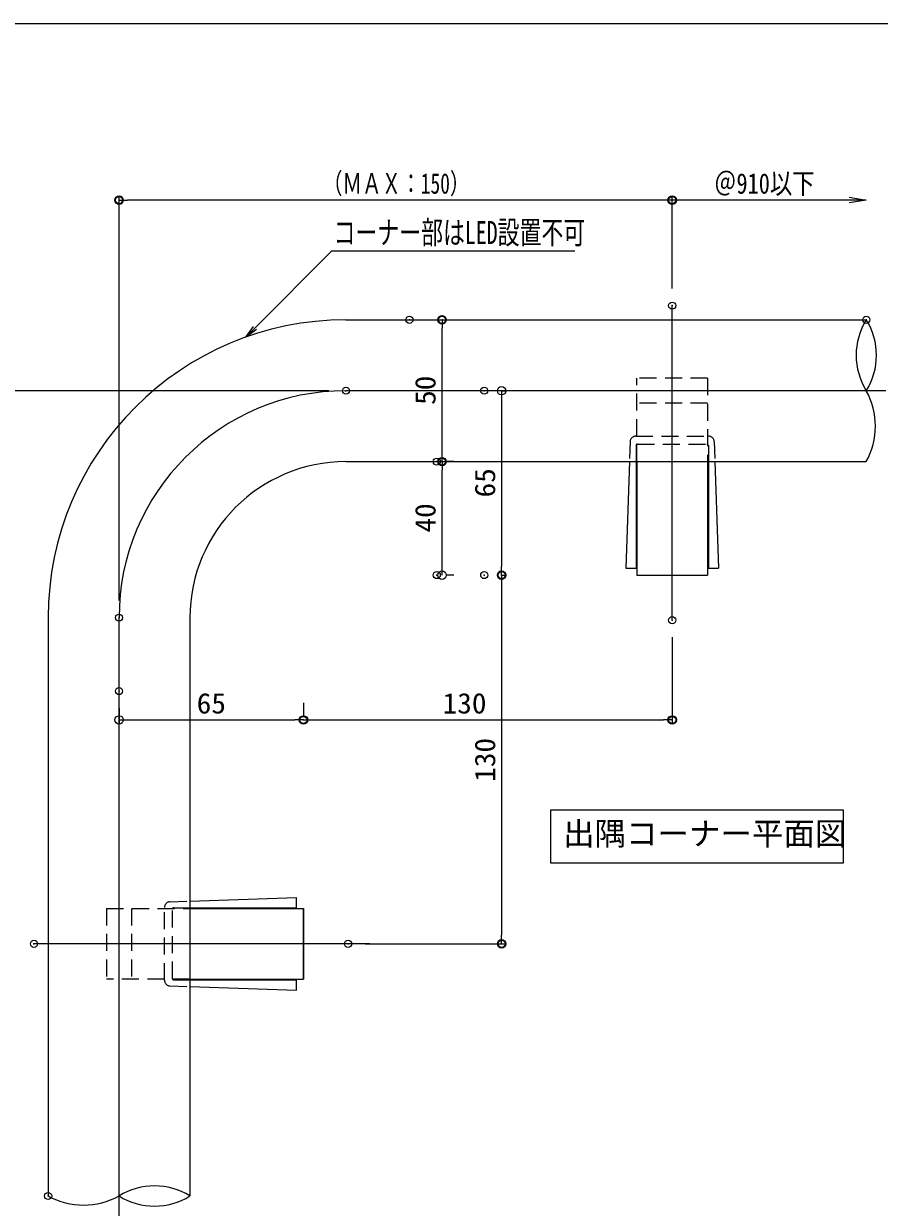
# Model space of a CAD drawing. Units: millimetres, scale not verified. Extents: x -600 to 600, y -416 to 415.
# Drawn here: x 84.4 to 386, y -1.8 to 415.5 of the extents above; entities that cross this region are included whole.
import ezdxf
from ezdxf.enums import TextEntityAlignment as Align

# ---------------------------------------------------------------- set-up
doc = ezdxf.new("R2010")
doc.units = ezdxf.units.MM
doc.header["$LTSCALE"] = 5
doc.header["$PDMODE"] = 32
doc.header["$PDSIZE"] = 2.5
doc.linetypes.add('DASHED1', pattern=[1.8, 1.2, -0.6])
for name, color, linetype, lineweight in [('0-0_zumenwaku', 2, 'Continuous', 9), ('0-2_center', 5, 'Continuous', 9), ('0-4_逆三角形ブラケットカバー', 4, 'Continuous', 9), ('0-9_1', 3, 'Continuous', 9), ('0-D_sunpou', 1, 'Continuous', 9), ('0-E_0', 7, 'Continuous', 9), ('1-0_2', 4, 'Continuous', 9)]:
    doc.layers.add(name, color=color, linetype=linetype, lineweight=lineweight)
doc.layers.add('0-1_moji', color=2, linetype='Continuous')
doc.layers.add('0-F_DEFPOINTS', color=7, linetype='Continuous')
doc.styles.add('ＭＳ ゴシック', font='')
doc.styles.add('ＭＳ Ｐゴシック', font='')
doc.styles.get('ＭＳ ゴシック').set_extended_font_data('MS Gothic')
doc.styles.get('ＭＳ Ｐゴシック').set_extended_font_data('MS PGothic')

# ---------------------------------------------------------------- blocks, each defined once
blk = doc.blocks.new('_ORIGIN')
at = {"layer": '0-E_0', "color": 1}
blk.add_line((0, 0), (-5, 0), dxfattribs=at)
blk.add_circle((0, 0), 2.5, dxfattribs=at)
blk = doc.blocks.new('_OPEN')
at = {"layer": '0-E_0', "color": 1}
blk.add_line((0, 0), (-5, 0), dxfattribs=at)
blk.add_lwpolyline([(-5, 0.833), (0, 0), (-5, -0.833)], dxfattribs=at)
blk = doc.blocks.new('MLeader31')
at = {"layer": '0-D_sunpou'}
blk.add_line((194.15, 335.405), (278.722, 335.405), dxfattribs=at)
at = {"layer": '0-D_sunpou', "color": 7}
blk.add_line((162.747, 304.964), (165.923, 308.152), dxfattribs=at)
at = {"layer": '0-D_sunpou'}
blk.add_lwpolyline([(165.923, 308.152), (193.07, 335.405), (194.15, 335.405)], dxfattribs=at)
at = {"layer": '0-D_sunpou', "color": 7}
blk.add_lwpolyline([(166.454, 307.622), (162.747, 304.964), (165.391, 308.681)], dxfattribs=at)
at = {"layer": '0-D_sunpou', "color": 2, "style": 'ＭＳ ゴシック', "width": 0.7}
blk.add_text('コーナー部はLED設置不可', height=8.082, dxfattribs=at).set_placement((193.636, 335.378), align=Align.BOTTOM_LEFT)

msp = doc.modelspace()

# ---------------------------------------------------------------- linework, layer by layer
at = {"layer": '0-0_zumenwaku', "color": 6, "linetype": 'DASHED1'}
for p, q in [((300.512, 261.063), (300.512, 290.463)), ((325.512, 290.463), (300.512, 290.463)), ((325.512, 290.463), (325.512, 261.063)), ((325.512, 281.663), (300.512, 281.663)), ((298.194, 268.133), (297.959, 261.388)), ((300.193, 270.063), (325.83, 270.063)), ((300.762, 267.234), (325.262, 267.234)), ((327.829, 268.133), (328.065, 261.388)), ((300.262, 266.734), (300.262, 261.388)), ((325.762, 266.734), (325.762, 261.388)), ((135.942, 105.88), (142.687, 106.116)), ((113.612, 103.563), (143.012, 103.563)), ((113.612, 103.563), (113.612, 78.563)), ((122.412, 103.563), (122.412, 78.563)), ((134.012, 78.244), (134.012, 103.881)), ((136.84, 78.813), (136.84, 103.313)), ((137.34, 103.813), (142.687, 103.813)), ((143.012, 78.563), (113.612, 78.563)), ((135.942, 76.245), (142.687, 76.01)), ((137.34, 78.313), (142.687, 78.313))]:
    msp.add_line(p, q, dxfattribs=at)
at = {"layer": '0-0_zumenwaku', "color": 6}
msp.add_lwpolyline([(-599.936, -415.533), (600.064, -415.533), (600.064, 415.467), (-599.936, 415.467)], close=True, dxfattribs=at)
at = {"layer": '0-0_zumenwaku', "color": 6, "linetype": 'DASHED1'}
for centre, radius, start, end in [((300.193, 268.063), 2, 90, 178), ((300.762, 266.734), 0.5, 90, 180), ((325.262, 266.734), 0.5, 0, 90), ((325.83, 268.063), 2, 2, 90), ((136.012, 103.881), 2, 92, 180), ((137.34, 103.313), 0.5, 90, 180), ((136.012, 78.244), 2, 180, 268), ((137.34, 78.813), 0.5, 180, 270)]:
    msp.add_arc(centre, radius, start, end, dxfattribs=at)
at = {"layer": '0-2_center'}
for p, q in [((313.012, 205.157), (313.012, 316.063)), ((388.329, 286.063), (198.012, 286.063)), ((118.012, -7.247), (118.012, 206.063)), ((206.378, 91.063), (88.012, 91.063))]:
    msp.add_line(p, q, dxfattribs=at)
msp.add_arc((198.012, 206.063), 80, 90, 180, dxfattribs=at)
at = {"layer": '0-4_逆三角形ブラケットカバー'}
for p, q in [((300.262, 261.063), (300.262, 223.563)), ((325.762, 261.063), (325.762, 223.563)), ((328.076, 261.063), (329.385, 223.563)), ((325.762, 223.563), (329.385, 223.563)), ((143.012, 106.127), (180.512, 107.437)), ((180.512, 103.813), (180.512, 107.437)), ((143.012, 103.813), (180.512, 103.813)), ((143.012, 78.313), (180.512, 78.313))]:
    msp.add_line(p, q, dxfattribs=at)
for points in [[(297.947, 261.063), (296.638, 223.563), (300.262, 223.563)], [(143.012, 75.998), (180.512, 74.689), (180.512, 78.313)]]:
    msp.add_lwpolyline(points, dxfattribs=at)
at = {"layer": '0-9_1'}
for p, q in [((198.012, 311.063), (381.45, 311.063)), ((198.012, 261.063), (381.45, 261.063)), ((300.512, 261.063), (300.512, 221.063)), ((325.512, 261.063), (325.512, 221.063)), ((300.512, 221.063), (325.512, 221.063)), ((93.012, 206.063), (93.012, 2.166)), ((143.012, 206.063), (143.012, 2.166)), ((143.012, 103.563), (183.012, 103.563)), ((183.012, 103.563), (183.012, 78.563)), ((183.012, 78.563), (183.012, 103.563)), ((143.012, 78.563), (183.012, 78.563))]:
    msp.add_line(p, q, dxfattribs=at)
msp.add_lwpolyline([(270.232, 138.256), (373.338, 138.256), (373.338, 119.518), (270.232, 119.518)], close=True, dxfattribs=at)
for radius in [105, 55]:
    msp.add_arc((198.012, 206.063), radius, 90, 180, dxfattribs=at)
at = {"layer": '0-D_sunpou'}
for p, q in [((118.012, 212.063), (118.012, 354.747)), ((313.012, 322.063), (313.012, 354.747)), ((313.012, 322.063), (313.012, 354.747)), ((310.012, 353.247), (121.012, 353.247)), ((375.45, 353.247), (313.012, 353.247)), ((226.377, 311.063), (233.369, 311.063)), ((231.869, 264.063), (231.869, 308.063)), ((192.012, 286.063), (68.88, 286.063)), ((252.756, 286.063), (254.392, 286.063)), ((252.892, 283.063), (252.892, 224.063)), ((236.016, 261.063), (233.369, 261.063)), ((236.016, 261.063), (233.369, 261.063)), ((231.869, 224.063), (231.869, 258.063)), ((236.016, 221.063), (233.369, 221.063)), ((252.756, 221.063), (254.392, 221.063)), ((252.756, 221.063), (254.392, 221.063)), ((252.892, 218.063), (252.892, 94.063)), ((313.012, 199.157), (313.012, 168.485)), ((183.012, 175.985), (183.012, 171.485)), ((183.012, 175.985), (183.012, 171.485)), ((118.012, 174.16), (118.012, 168.485)), ((121.012, 169.985), (180.012, 169.985)), ((186.012, 169.985), (310.012, 169.985)), ((204.758, 91.063), (254.392, 91.063))]:
    msp.add_line(p, q, dxfattribs=at)
at = {"layer": '0-F_DEFPOINTS'}
for p in [(118.012, 353.247), (313.012, 353.247), (313.012, 316.063), (220.377, 311.063), (231.869, 311.063), (381.45, 311.063), (198.012, 286.063), (246.756, 286.063), (230.016, 261.063), (231.869, 261.063), (230.016, 221.063), (246.756, 221.063), (252.892, 221.063), (118.012, 206.063), (313.012, 205.157), (118.012, 180.16), (183.012, 169.985), (313.012, 169.985), (88.012, 91.063), (198.758, 91.063), (252.892, 91.063), (93.012, 2.166)]:
    msp.add_point(p, dxfattribs=at)
at = {"layer": '1-0_2'}
for centre, radius, start, end in [((401.549, 298.563), 23.669, 148.1218, 211.8782), ((361.351, 298.563), 23.669, 328.1218, 31.8782), ((358.792, 273.563), 25.878, 331.11555, 28.88445), ((130.512, -17.934), 23.669, 58.1218, 121.8782), ((105.512, 24.824), 25.878, 241.11555, 298.88445), ((130.512, 22.265), 23.669, 238.1218, 301.8782)]:
    msp.add_arc(centre, radius, start, end, dxfattribs=at)

# ---------------------------------------------------------------- block references
at = {"layer": '0-D_sunpou', "xscale": 0.6, "yscale": 0.6}
for p, rotation in [((118.012, 353.247), 180), ((231.869, 311.063), 90), ((252.892, 286.063), 90), ((231.869, 261.063), 270), ((231.869, 261.063), 90), ((231.869, 221.063), 270), ((252.892, 221.063), 270), ((252.892, 221.063), 90), ((118.012, 169.985), 180), ((183.012, 169.985), 180), ((252.892, 91.063), 270)]:
    msp.add_blockref('_ORIGIN', p, dxfattribs=dict(at, rotation=rotation))
at = {"layer": '0-D_sunpou'}
for name, p, xscale, yscale in [('_ORIGIN', (313.012, 353.247), 0.6, 0.6), ('_OPEN', (381.45, 353.247), 1.2, 1.2), ('_ORIGIN', (183.012, 169.985), 0.6, 0.6), ('_ORIGIN', (313.012, 169.985), 0.6, 0.6)]:
    msp.add_blockref(name, p, dxfattribs=dict(at, xscale=xscale, yscale=yscale))
msp.add_blockref('MLeader31', (0, 0), dxfattribs=at)

# ---------------------------------------------------------------- texts
at = {"layer": '0-1_moji', "style": 'ＭＳ Ｐゴシック'}
msp.add_text('出隅コーナー平面図', height=8.134, dxfattribs=at).set_placement((274.547, 123.419), align=Align.BOTTOM_LEFT)
at = {"layer": '0-D_sunpou', "color": 2, "style": 'ＭＳ ゴシック'}
for s, width, p in [('（ＭＡＸ：150）', 0.7, (189.882, 353.359)), ('＠910以下', 0.8, (327.79, 353.359)), ('65', 1.05, (145.387, 170.097)), ('130', 1.05, (232.078, 170.097))]:
    msp.add_text(s, height=7.221, dxfattribs=dict(at, width=width)).set_placement(p, align=Align.BOTTOM_LEFT)
at = {"layer": '0-D_sunpou', "color": 2, "style": 'ＭＳ ゴシック', "width": 1.05}
for s, p in [('50', (231.757, 281.063)), ('65', (252.779, 248.438)), ('40', (231.757, 236.063)), ('130', (252.779, 148.188))]:
    msp.add_text(s, height=7.221, rotation=90, dxfattribs=at).set_placement(p, align=Align.BOTTOM_LEFT)

doc.saveas('drawing.dxf')
